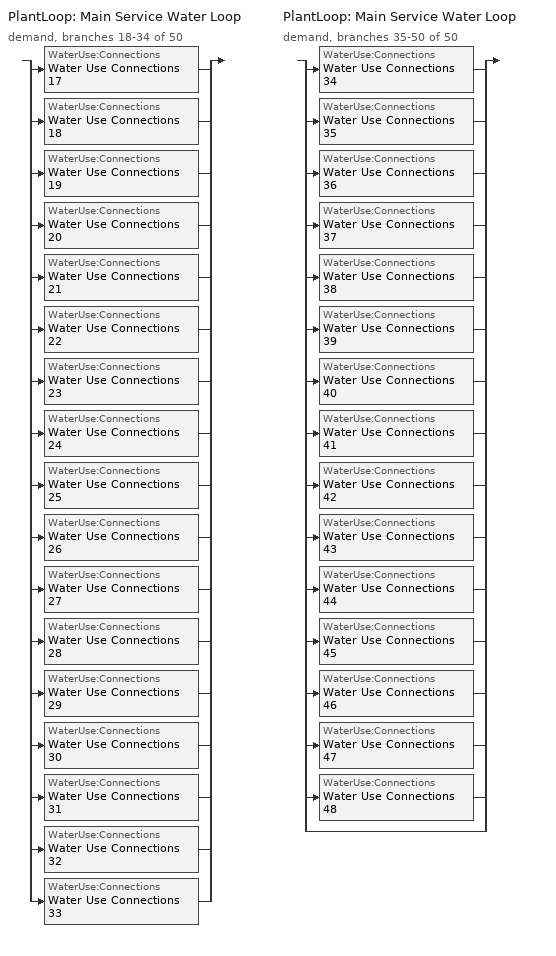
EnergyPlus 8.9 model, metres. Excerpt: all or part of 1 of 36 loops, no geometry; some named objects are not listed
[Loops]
PlantLoop 'Main Service Water Loop'
 demand, branches 18-34 of 50: split
  | WaterUse:Connections 'Water Use Connections 17'
  | WaterUse:Connections 'Water Use Connections 18'
  | WaterUse:Connections 'Water Use Connections 19'
  | WaterUse:Connections 'Water Use Connections 20'
  | WaterUse:Connections 'Water Use Connections 21'
  | WaterUse:Connections 'Water Use Connections 22'
  | WaterUse:Connections 'Water Use Connections 23'
  | WaterUse:Connections 'Water Use Connections 24'
  | WaterUse:Connections 'Water Use Connections 25'
  | WaterUse:Connections 'Water Use Connections 26'
  | WaterUse:Connections 'Water Use Connections 27'
  | WaterUse:Connections 'Water Use Connections 28'
  | WaterUse:Connections 'Water Use Connections 29'
  | WaterUse:Connections 'Water Use Connections 30'
  | WaterUse:Connections 'Water Use Connections 31'
  | WaterUse:Connections 'Water Use Connections 32'
  | WaterUse:Connections 'Water Use Connections 33'
PlantLoop 'Main Service Water Loop'
 demand, branches 35-50 of 50: split
  | WaterUse:Connections 'Water Use Connections 34'
  | WaterUse:Connections 'Water Use Connections 35'
  | WaterUse:Connections 'Water Use Connections 36'
  | WaterUse:Connections 'Water Use Connections 37'
  | WaterUse:Connections 'Water Use Connections 38'
  | WaterUse:Connections 'Water Use Connections 39'
  | WaterUse:Connections 'Water Use Connections 40'
  | WaterUse:Connections 'Water Use Connections 41'
  | WaterUse:Connections 'Water Use Connections 42'
  | WaterUse:Connections 'Water Use Connections 43'
  | WaterUse:Connections 'Water Use Connections 44'
  | WaterUse:Connections 'Water Use Connections 45'
  | WaterUse:Connections 'Water Use Connections 46'
  | WaterUse:Connections 'Water Use Connections 47'
  | WaterUse:Connections 'Water Use Connections 48'
  | bypass
[WaterUse:Connections]
Name | Water Use Equipment Name 1
Water Use Connections 17 | Guestroom209_212 Service Water Use 0.26gal/min
Water Use Connections 18 | Guestroom213 Service Water Use 0.07gal/min
Water Use Connections 19 | Guestroom214 Service Water Use 0.07gal/min
Water Use Connections 20 | Guestroom215_218 Service Water Use 0.26gal/min
Water Use Connections 21 | Guestroom219 Service Water Use 0.07gal/min
Water Use Connections 22 | Guestroom220_223 Service Water Use 0.26gal/min
Water Use Connections 23 | Guestroom224 Service Water Use 0.07gal/min
Water Use Connections 24 | Guestroom301 Service Water Use 0.07gal/min
Water Use Connections 25 | Guestroom302_305 Service Water Use 0.26gal/min
Water Use Connections 26 | Guestroom306_308 Service Water Use 0.21gal/min
Water Use Connections 27 | Guestroom309_312 Service Water Use 0.26gal/min
Water Use Connections 28 | Guestroom313 Service Water Use 0.07gal/min
Water Use Connections 29 | Guestroom314 Service Water Use 0.07gal/min
Water Use Connections 30 | Guestroom315_318 Service Water Use 0.26gal/min
Water Use Connections 31 | Guestroom319 Service Water Use 0.07gal/min
Water Use Connections 32 | Guestroom320_323 Service Water Use 0.26gal/min
Water Use Connections 33 | Guestroom324 Service Water Use 0.07gal/min
Water Use Connections 34 | Guestroom401 Service Water Use 0.07gal/min
Water Use Connections 35 | Guestroom402_405 Service Water Use 0.26gal/min
Water Use Connections 36 | Guestroom406_408 Service Water Use 0.21gal/min
Water Use Connections 37 | Guestroom409_412 Service Water Use 0.26gal/min
Water Use Connections 38 | Guestroom413 Service Water Use 0.07gal/min
Water Use Connections 39 | Guestroom414 Service Water Use 0.07gal/min
Water Use Connections 40 | Guestroom415_418 Service Water Use 0.26gal/min
Water Use Connections 41 | Guestroom419 Service Water Use 0.07gal/min
Water Use Connections 42 | Guestroom420_423 Service Water Use 0.26gal/min
Water Use Connections 43 | Guestroom424 Service Water Use 0.07gal/min
Water Use Connections 44 | Laundryroomflr1 Service Water Use 0.02gal/min
Water Use Connections 45 | Rearstorageflr1 Service Water Use 0.01gal/min
Water Use Connections 46 | Rearstorageflr2 Service Water Use 0.01gal/min
Water Use Connections 47 | Rearstorageflr3 Service Water Use 0.01gal/min
Water Use Connections 48 | Rearstorageflr4 Service Water Use 0.01gal/min
[WaterUse:Equipment] Flow Rate Fraction Schedule=NECB-F-Service Water Heating
Name | Peak Flow Rate {m3/s} | Target Temperature Schedule | Zone | Sensible Fraction Schedule | Latent Fraction Schedule
Guestroom209_212 Service Water Use 0.26gal/min | 1.66278e-05 | Schedule Ruleset 53 | Sp-GuestRoom209_212 Sys-1 Flr-2 Sch-F HPlcmt-south ZN | Schedule Ruleset 51 | Schedule Ruleset 52
Guestroom213 Service Water Use 0.07gal/min | 4.15695e-06 | Schedule Ruleset 56 | Sp-GuestRoom213 Sys-1 Flr-2 Sch-F HPlcmt-south ZN | Schedule Ruleset 54 | Schedule Ruleset 55
Guestroom214 Service Water Use 0.07gal/min | 4.15665e-06 | Schedule Ruleset 59 | Sp-GuestRoom214 Sys-1 Flr-2 Sch-F HPlcmt-north ZN | Schedule Ruleset 57 | Schedule Ruleset 58
Guestroom215_218 Service Water Use 0.26gal/min | 1.66266e-05 | Schedule Ruleset 62 | Sp-GuestRoom215_218 Sys-1 Flr-2 Sch-F HPlcmt-north ZN | Schedule Ruleset 60 | Schedule Ruleset 61
Guestroom219 Service Water Use 0.07gal/min | 4.15665e-06 | Schedule Ruleset 65 | Sp-GuestRoom219 Sys-1 Flr-2 Sch-F HPlcmt-north ZN | Schedule Ruleset 63 | Schedule Ruleset 64
Guestroom220_223 Service Water Use 0.26gal/min | 1.66266e-05 | Schedule Ruleset 68 | Sp-GuestRoom220_223 Sys-1 Flr-2 Sch-F HPlcmt-north ZN | Schedule Ruleset 66 | Schedule Ruleset 67
Guestroom224 Service Water Use 0.07gal/min | 4.15665e-06 | Schedule Ruleset 71 | Sp-GuestRoom224 Sys-1 Flr-2 Sch-F HPlcmt-north ZN | Schedule Ruleset 69 | Schedule Ruleset 70
Guestroom301 Service Water Use 0.07gal/min | 4.15695e-06 | Schedule Ruleset 74 | Sp-GuestRoom301 Sys-1 Flr-3 Sch-F HPlcmt-west ZN | Schedule Ruleset 72 | Schedule Ruleset 73
Guestroom302_305 Service Water Use 0.26gal/min | 1.66278e-05 | Schedule Ruleset 77 | Sp-GuestRoom302_305 Sys-1 Flr-3 Sch-F HPlcmt-south ZN | Schedule Ruleset 75 | Schedule Ruleset 76
Guestroom306_308 Service Water Use 0.21gal/min | 1.34301e-05 | Schedule Ruleset 80 | Sp-GuestRoom306_308 Sys-1 Flr-3 Sch-F HPlcmt-south ZN | Schedule Ruleset 78 | Schedule Ruleset 79
Guestroom309_312 Service Water Use 0.26gal/min | 1.66278e-05 | Schedule Ruleset 83 | Sp-GuestRoom309_312 Sys-1 Flr-3 Sch-F HPlcmt-south ZN | Schedule Ruleset 81 | Schedule Ruleset 82
Guestroom313 Service Water Use 0.07gal/min | 4.15695e-06 | Schedule Ruleset 86 | Sp-GuestRoom313 Sys-1 Flr-3 Sch-F HPlcmt-south ZN | Schedule Ruleset 84 | Schedule Ruleset 85
Guestroom314 Service Water Use 0.07gal/min | 4.15665e-06 | Schedule Ruleset 89 | Sp-GuestRoom314 Sys-1 Flr-3 Sch-F HPlcmt-north ZN | Schedule Ruleset 87 | Schedule Ruleset 88
Guestroom315_318 Service Water Use 0.26gal/min | 1.66266e-05 | Schedule Ruleset 92 | Sp-GuestRoom315_318 Sys-1 Flr-3 Sch-F HPlcmt-north ZN | Schedule Ruleset 90 | Schedule Ruleset 91
Guestroom319 Service Water Use 0.07gal/min | 4.15665e-06 | Schedule Ruleset 95 | Sp-GuestRoom319 Sys-1 Flr-3 Sch-F HPlcmt-north ZN | Schedule Ruleset 93 | Schedule Ruleset 94
Guestroom320_323 Service Water Use 0.26gal/min | 1.66266e-05 | Schedule Ruleset 98 | Sp-GuestRoom320_323 Sys-1 Flr-3 Sch-F HPlcmt-north ZN | Schedule Ruleset 96 | Schedule Ruleset 97
Guestroom324 Service Water Use 0.07gal/min | 4.15665e-06 | Schedule Ruleset 101 | Sp-GuestRoom324 Sys-1 Flr-3 Sch-F HPlcmt-north ZN | Schedule Ruleset 99 | Schedule Ruleset 100
Guestroom401 Service Water Use 0.07gal/min | 4.15695e-06 | Schedule Ruleset 104 | Sp-GuestRoom401 Sys-1 Flr-4 Sch-F HPlcmt-west ZN | Schedule Ruleset 102 | Schedule Ruleset 103
Guestroom402_405 Service Water Use 0.26gal/min | 1.66278e-05 | Schedule Ruleset 107 | Sp-GuestRoom402_405 Sys-1 Flr-4 Sch-F HPlcmt-south ZN | Schedule Ruleset 105 | Schedule Ruleset 106
Guestroom406_408 Service Water Use 0.21gal/min | 1.34301e-05 | Schedule Ruleset 110 | Sp-GuestRoom406_408 Sys-1 Flr-4 Sch-F HPlcmt-south ZN | Schedule Ruleset 108 | Schedule Ruleset 109
Guestroom409_412 Service Water Use 0.26gal/min | 1.66278e-05 | Schedule Ruleset 113 | Sp-GuestRoom409_412 Sys-1 Flr-4 Sch-F HPlcmt-south ZN | Schedule Ruleset 111 | Schedule Ruleset 112
Guestroom413 Service Water Use 0.07gal/min | 4.15695e-06 | Schedule Ruleset 116 | Sp-GuestRoom413 Sys-1 Flr-4 Sch-F HPlcmt-south ZN | Schedule Ruleset 114 | Schedule Ruleset 115
Guestroom414 Service Water Use 0.07gal/min | 4.15665e-06 | Schedule Ruleset 119 | Sp-GuestRoom414 Sys-1 Flr-4 Sch-F HPlcmt-north ZN | Schedule Ruleset 117 | Schedule Ruleset 118
Guestroom415_418 Service Water Use 0.26gal/min | 1.66266e-05 | Schedule Ruleset 122 | Sp-GuestRoom415_418 Sys-1 Flr-4 Sch-F HPlcmt-north ZN | Schedule Ruleset 120 | Schedule Ruleset 121
Guestroom419 Service Water Use 0.07gal/min | 4.15665e-06 | Schedule Ruleset 125 | Sp-GuestRoom419 Sys-1 Flr-4 Sch-F HPlcmt-north ZN | Schedule Ruleset 123 | Schedule Ruleset 124
Guestroom420_423 Service Water Use 0.26gal/min | 1.66266e-05 | Schedule Ruleset 128 | Sp-GuestRoom420_423 Sys-1 Flr-4 Sch-F HPlcmt-north ZN | Schedule Ruleset 126 | Schedule Ruleset 127
Guestroom424 Service Water Use 0.07gal/min | 4.15665e-06 | Schedule Ruleset 131 | Sp-GuestRoom424 Sys-1 Flr-4 Sch-F HPlcmt-north ZN | Schedule Ruleset 129 | Schedule Ruleset 130
Laundryroomflr1 Service Water Use 0.02gal/min | 1.55874e-06 | Schedule Ruleset 134 | Sp-LaundryRoomFlr1 Sys-4 Flr-1 Sch-F HPlcmt-north ZN | Schedule Ruleset 132 | Schedule Ruleset 133
Rearstorageflr1 Service Water Use 0.01gal/min | 3.19842e-07 | Schedule Ruleset 137 | Sp-RearStorageFlr1 Sys-4 Flr-1 Sch-F HPlcmt-east ZN | Schedule Ruleset 135 | Schedule Ruleset 136
Rearstorageflr2 Service Water Use 0.01gal/min | 3.19842e-07 | Schedule Ruleset 140 | Sp-RearStorageFlr2 Sys-4 Flr-2 Sch-F HPlcmt-east ZN | Schedule Ruleset 138 | Schedule Ruleset 139
Rearstorageflr3 Service Water Use 0.01gal/min | 3.19842e-07 | Schedule Ruleset 143 | Sp-RearStorageFlr3 Sys-4 Flr-3 Sch-F HPlcmt-east ZN | Schedule Ruleset 141 | Schedule Ruleset 142
Rearstorageflr4 Service Water Use 0.01gal/min | 3.19842e-07 | Schedule Ruleset 146 | Sp-RearStorageFlr4 Sys-4 Flr-4 Sch-F HPlcmt-east ZN | Schedule Ruleset 144 | Schedule Ruleset 145
[Schedule:Day:Interval]
NECB-F-Service Water Heating Default; NECB-F-Service Water Heating Default|Wkdy Day; NECB-F-Service Water Heating Sat Day; NECB-F-Service Water Heating Sun|Hol Day: No, 01:00, 0.35, 02:00, 0.21, 03:00, 0.14, 05:00, 0.07, 06:00, 0.14, 07:00, 0.28, 08:00, 0.42, 09:00, 0.63, 10:00, 0.49, 12:00, 0.35, 13:00, 0.28, 14:00, 0.35, 15:00, 0.28, 19:00, 0.21, 20:00, 0.35, 24:00, 0.49
Schedule Day 100; Schedule Day 103; Schedule Day 106; Schedule Day 109; Schedule Day 112; Schedule Day 115; Schedule Day 118; Schedule Day 121; Schedule Day 124; Schedule Day 127; Schedule Day 130; Schedule Day 133; Schedule Day 136; Schedule Day 139; Schedule Day 142; Schedule Day 145; Schedule Day 148; Schedule Day 151; Schedule Day 58; Schedule Day 61; Schedule Day 64; Schedule Day 67; Schedule Day 70; Schedule Day 73; Schedule Day 76; Schedule Day 79; Schedule Day 82; Schedule Day 85; Schedule Day 88; Schedule Day 91; Schedule Day 94; Schedule Day 97: No, 24:00, 60
Schedule Day 101; Schedule Day 104; Schedule Day 107; Schedule Day 110; Schedule Day 113; Schedule Day 116; Schedule Day 119; Schedule Day 122; Schedule Day 125; Schedule Day 128; Schedule Day 131; Schedule Day 134; Schedule Day 137; Schedule Day 140; Schedule Day 143; Schedule Day 146; Schedule Day 149; Schedule Day 56; Schedule Day 59; Schedule Day 62; Schedule Day 65; Schedule Day 68; Schedule Day 71; Schedule Day 74; Schedule Day 77; Schedule Day 80; Schedule Day 83; Schedule Day 86; Schedule Day 89; Schedule Day 92; Schedule Day 95; Schedule Day 98: No, 24:00, 0.2
Schedule Day 102; Schedule Day 105; Schedule Day 108; Schedule Day 111; Schedule Day 114; Schedule Day 117; Schedule Day 120; Schedule Day 123; Schedule Day 126; Schedule Day 129; Schedule Day 132; Schedule Day 135; Schedule Day 138; Schedule Day 141; Schedule Day 144; Schedule Day 147; Schedule Day 150; Schedule Day 57; Schedule Day 60; Schedule Day 63; Schedule Day 66; Schedule Day 69; Schedule Day 72; Schedule Day 75; Schedule Day 78; Schedule Day 81; Schedule Day 84; Schedule Day 87; Schedule Day 90; Schedule Day 93; Schedule Day 96; Schedule Day 99: No, 24:00, 0.05
[Schedule:Week:Daily]
NECB-F-Service Water Heating Week Rule - Jan1-Dec31: NECB-F-Service Water Heating Sun|Hol Day, NECB-F-Service Water Heating Default|Wkdy Day, NECB-F-Service Water Heating Default|Wkdy Day, NECB-F-Service Water Heating Default|Wkdy Day, NECB-F-Service Water Heating Default|Wkdy Day, NECB-F-Service Water Heating Default|Wkdy Day, NECB-F-Service Water Heating Sat Day, NECB-F-Service Water Heating Default, NECB-F-Service Water Heating Default, NECB-F-Service Water Heating Default, NECB-F-Service Water Heating Default, NECB-F-Service Water Heating Default
Schedule Ruleset 100 Week Rule - Jan1-Dec31: Schedule Day 105, Schedule Day 105, Schedule Day 105, Schedule Day 105, Schedule Day 105, Schedule Day 105, Schedule Day 105, Schedule Day 105, Schedule Day 105, Schedule Day 105, Schedule Day 105, Schedule Day 105
Schedule Ruleset 101 Week Rule - Jan1-Dec31: Schedule Day 106, Schedule Day 106, Schedule Day 106, Schedule Day 106, Schedule Day 106, Schedule Day 106, Schedule Day 106, Schedule Day 106, Schedule Day 106, Schedule Day 106, Schedule Day 106, Schedule Day 106
Schedule Ruleset 102 Week Rule - Jan1-Dec31: Schedule Day 107, Schedule Day 107, Schedule Day 107, Schedule Day 107, Schedule Day 107, Schedule Day 107, Schedule Day 107, Schedule Day 107, Schedule Day 107, Schedule Day 107, Schedule Day 107, Schedule Day 107
Schedule Ruleset 103 Week Rule - Jan1-Dec31: Schedule Day 108, Schedule Day 108, Schedule Day 108, Schedule Day 108, Schedule Day 108, Schedule Day 108, Schedule Day 108, Schedule Day 108, Schedule Day 108, Schedule Day 108, Schedule Day 108, Schedule Day 108
Schedule Ruleset 104 Week Rule - Jan1-Dec31: Schedule Day 109, Schedule Day 109, Schedule Day 109, Schedule Day 109, Schedule Day 109, Schedule Day 109, Schedule Day 109, Schedule Day 109, Schedule Day 109, Schedule Day 109, Schedule Day 109, Schedule Day 109
Schedule Ruleset 105 Week Rule - Jan1-Dec31: Schedule Day 110, Schedule Day 110, Schedule Day 110, Schedule Day 110, Schedule Day 110, Schedule Day 110, Schedule Day 110, Schedule Day 110, Schedule Day 110, Schedule Day 110, Schedule Day 110, Schedule Day 110
Schedule Ruleset 106 Week Rule - Jan1-Dec31: Schedule Day 111, Schedule Day 111, Schedule Day 111, Schedule Day 111, Schedule Day 111, Schedule Day 111, Schedule Day 111, Schedule Day 111, Schedule Day 111, Schedule Day 111, Schedule Day 111, Schedule Day 111
Schedule Ruleset 107 Week Rule - Jan1-Dec31: Schedule Day 112, Schedule Day 112, Schedule Day 112, Schedule Day 112, Schedule Day 112, Schedule Day 112, Schedule Day 112, Schedule Day 112, Schedule Day 112, Schedule Day 112, Schedule Day 112, Schedule Day 112
Schedule Ruleset 108 Week Rule - Jan1-Dec31: Schedule Day 113, Schedule Day 113, Schedule Day 113, Schedule Day 113, Schedule Day 113, Schedule Day 113, Schedule Day 113, Schedule Day 113, Schedule Day 113, Schedule Day 113, Schedule Day 113, Schedule Day 113
Schedule Ruleset 109 Week Rule - Jan1-Dec31: Schedule Day 114, Schedule Day 114, Schedule Day 114, Schedule Day 114, Schedule Day 114, Schedule Day 114, Schedule Day 114, Schedule Day 114, Schedule Day 114, Schedule Day 114, Schedule Day 114, Schedule Day 114
Schedule Ruleset 110 Week Rule - Jan1-Dec31: Schedule Day 115, Schedule Day 115, Schedule Day 115, Schedule Day 115, Schedule Day 115, Schedule Day 115, Schedule Day 115, Schedule Day 115, Schedule Day 115, Schedule Day 115, Schedule Day 115, Schedule Day 115
Schedule Ruleset 111 Week Rule - Jan1-Dec31: Schedule Day 116, Schedule Day 116, Schedule Day 116, Schedule Day 116, Schedule Day 116, Schedule Day 116, Schedule Day 116, Schedule Day 116, Schedule Day 116, Schedule Day 116, Schedule Day 116, Schedule Day 116
Schedule Ruleset 112 Week Rule - Jan1-Dec31: Schedule Day 117, Schedule Day 117, Schedule Day 117, Schedule Day 117, Schedule Day 117, Schedule Day 117, Schedule Day 117, Schedule Day 117, Schedule Day 117, Schedule Day 117, Schedule Day 117, Schedule Day 117
Schedule Ruleset 113 Week Rule - Jan1-Dec31: Schedule Day 118, Schedule Day 118, Schedule Day 118, Schedule Day 118, Schedule Day 118, Schedule Day 118, Schedule Day 118, Schedule Day 118, Schedule Day 118, Schedule Day 118, Schedule Day 118, Schedule Day 118
Schedule Ruleset 114 Week Rule - Jan1-Dec31: Schedule Day 119, Schedule Day 119, Schedule Day 119, Schedule Day 119, Schedule Day 119, Schedule Day 119, Schedule Day 119, Schedule Day 119, Schedule Day 119, Schedule Day 119, Schedule Day 119, Schedule Day 119
Schedule Ruleset 115 Week Rule - Jan1-Dec31: Schedule Day 120, Schedule Day 120, Schedule Day 120, Schedule Day 120, Schedule Day 120, Schedule Day 120, Schedule Day 120, Schedule Day 120, Schedule Day 120, Schedule Day 120, Schedule Day 120, Schedule Day 120
Schedule Ruleset 116 Week Rule - Jan1-Dec31: Schedule Day 121, Schedule Day 121, Schedule Day 121, Schedule Day 121, Schedule Day 121, Schedule Day 121, Schedule Day 121, Schedule Day 121, Schedule Day 121, Schedule Day 121, Schedule Day 121, Schedule Day 121
Schedule Ruleset 117 Week Rule - Jan1-Dec31: Schedule Day 122, Schedule Day 122, Schedule Day 122, Schedule Day 122, Schedule Day 122, Schedule Day 122, Schedule Day 122, Schedule Day 122, Schedule Day 122, Schedule Day 122, Schedule Day 122, Schedule Day 122
Schedule Ruleset 118 Week Rule - Jan1-Dec31: Schedule Day 123, Schedule Day 123, Schedule Day 123, Schedule Day 123, Schedule Day 123, Schedule Day 123, Schedule Day 123, Schedule Day 123, Schedule Day 123, Schedule Day 123, Schedule Day 123, Schedule Day 123
Schedule Ruleset 119 Week Rule - Jan1-Dec31: Schedule Day 124, Schedule Day 124, Schedule Day 124, Schedule Day 124, Schedule Day 124, Schedule Day 124, Schedule Day 124, Schedule Day 124, Schedule Day 124, Schedule Day 124, Schedule Day 124, Schedule Day 124
Schedule Ruleset 120 Week Rule - Jan1-Dec31: Schedule Day 125, Schedule Day 125, Schedule Day 125, Schedule Day 125, Schedule Day 125, Schedule Day 125, Schedule Day 125, Schedule Day 125, Schedule Day 125, Schedule Day 125, Schedule Day 125, Schedule Day 125
Schedule Ruleset 121 Week Rule - Jan1-Dec31: Schedule Day 126, Schedule Day 126, Schedule Day 126, Schedule Day 126, Schedule Day 126, Schedule Day 126, Schedule Day 126, Schedule Day 126, Schedule Day 126, Schedule Day 126, Schedule Day 126, Schedule Day 126
Schedule Ruleset 122 Week Rule - Jan1-Dec31: Schedule Day 127, Schedule Day 127, Schedule Day 127, Schedule Day 127, Schedule Day 127, Schedule Day 127, Schedule Day 127, Schedule Day 127, Schedule Day 127, Schedule Day 127, Schedule Day 127, Schedule Day 127
Schedule Ruleset 123 Week Rule - Jan1-Dec31: Schedule Day 128, Schedule Day 128, Schedule Day 128, Schedule Day 128, Schedule Day 128, Schedule Day 128, Schedule Day 128, Schedule Day 128, Schedule Day 128, Schedule Day 128, Schedule Day 128, Schedule Day 128
Schedule Ruleset 124 Week Rule - Jan1-Dec31: Schedule Day 129, Schedule Day 129, Schedule Day 129, Schedule Day 129, Schedule Day 129, Schedule Day 129, Schedule Day 129, Schedule Day 129, Schedule Day 129, Schedule Day 129, Schedule Day 129, Schedule Day 129
Schedule Ruleset 125 Week Rule - Jan1-Dec31: Schedule Day 130, Schedule Day 130, Schedule Day 130, Schedule Day 130, Schedule Day 130, Schedule Day 130, Schedule Day 130, Schedule Day 130, Schedule Day 130, Schedule Day 130, Schedule Day 130, Schedule Day 130
Schedule Ruleset 126 Week Rule - Jan1-Dec31: Schedule Day 131, Schedule Day 131, Schedule Day 131, Schedule Day 131, Schedule Day 131, Schedule Day 131, Schedule Day 131, Schedule Day 131, Schedule Day 131, Schedule Day 131, Schedule Day 131, Schedule Day 131
Schedule Ruleset 127 Week Rule - Jan1-Dec31: Schedule Day 132, Schedule Day 132, Schedule Day 132, Schedule Day 132, Schedule Day 132, Schedule Day 132, Schedule Day 132, Schedule Day 132, Schedule Day 132, Schedule Day 132, Schedule Day 132, Schedule Day 132
Schedule Ruleset 128 Week Rule - Jan1-Dec31: Schedule Day 133, Schedule Day 133, Schedule Day 133, Schedule Day 133, Schedule Day 133, Schedule Day 133, Schedule Day 133, Schedule Day 133, Schedule Day 133, Schedule Day 133, Schedule Day 133, Schedule Day 133
Schedule Ruleset 129 Week Rule - Jan1-Dec31: Schedule Day 134, Schedule Day 134, Schedule Day 134, Schedule Day 134, Schedule Day 134, Schedule Day 134, Schedule Day 134, Schedule Day 134, Schedule Day 134, Schedule Day 134, Schedule Day 134, Schedule Day 134
Schedule Ruleset 130 Week Rule - Jan1-Dec31: Schedule Day 135, Schedule Day 135, Schedule Day 135, Schedule Day 135, Schedule Day 135, Schedule Day 135, Schedule Day 135, Schedule Day 135, Schedule Day 135, Schedule Day 135, Schedule Day 135, Schedule Day 135
Schedule Ruleset 131 Week Rule - Jan1-Dec31: Schedule Day 136, Schedule Day 136, Schedule Day 136, Schedule Day 136, Schedule Day 136, Schedule Day 136, Schedule Day 136, Schedule Day 136, Schedule Day 136, Schedule Day 136, Schedule Day 136, Schedule Day 136
Schedule Ruleset 132 Week Rule - Jan1-Dec31: Schedule Day 137, Schedule Day 137, Schedule Day 137, Schedule Day 137, Schedule Day 137, Schedule Day 137, Schedule Day 137, Schedule Day 137, Schedule Day 137, Schedule Day 137, Schedule Day 137, Schedule Day 137
Schedule Ruleset 133 Week Rule - Jan1-Dec31: Schedule Day 138, Schedule Day 138, Schedule Day 138, Schedule Day 138, Schedule Day 138, Schedule Day 138, Schedule Day 138, Schedule Day 138, Schedule Day 138, Schedule Day 138, Schedule Day 138, Schedule Day 138
Schedule Ruleset 134 Week Rule - Jan1-Dec31: Schedule Day 139, Schedule Day 139, Schedule Day 139, Schedule Day 139, Schedule Day 139, Schedule Day 139, Schedule Day 139, Schedule Day 139, Schedule Day 139, Schedule Day 139, Schedule Day 139, Schedule Day 139
Schedule Ruleset 135 Week Rule - Jan1-Dec31: Schedule Day 140, Schedule Day 140, Schedule Day 140, Schedule Day 140, Schedule Day 140, Schedule Day 140, Schedule Day 140, Schedule Day 140, Schedule Day 140, Schedule Day 140, Schedule Day 140, Schedule Day 140
Schedule Ruleset 136 Week Rule - Jan1-Dec31: Schedule Day 141, Schedule Day 141, Schedule Day 141, Schedule Day 141, Schedule Day 141, Schedule Day 141, Schedule Day 141, Schedule Day 141, Schedule Day 141, Schedule Day 141, Schedule Day 141, Schedule Day 141
Schedule Ruleset 137 Week Rule - Jan1-Dec31: Schedule Day 142, Schedule Day 142, Schedule Day 142, Schedule Day 142, Schedule Day 142, Schedule Day 142, Schedule Day 142, Schedule Day 142, Schedule Day 142, Schedule Day 142, Schedule Day 142, Schedule Day 142
Schedule Ruleset 138 Week Rule - Jan1-Dec31: Schedule Day 143, Schedule Day 143, Schedule Day 143, Schedule Day 143, Schedule Day 143, Schedule Day 143, Schedule Day 143, Schedule Day 143, Schedule Day 143, Schedule Day 143, Schedule Day 143, Schedule Day 143
Schedule Ruleset 139 Week Rule - Jan1-Dec31: Schedule Day 144, Schedule Day 144, Schedule Day 144, Schedule Day 144, Schedule Day 144, Schedule Day 144, Schedule Day 144, Schedule Day 144, Schedule Day 144, Schedule Day 144, Schedule Day 144, Schedule Day 144
Schedule Ruleset 140 Week Rule - Jan1-Dec31: Schedule Day 145, Schedule Day 145, Schedule Day 145, Schedule Day 145, Schedule Day 145, Schedule Day 145, Schedule Day 145, Schedule Day 145, Schedule Day 145, Schedule Day 145, Schedule Day 145, Schedule Day 145
Schedule Ruleset 141 Week Rule - Jan1-Dec31: Schedule Day 146, Schedule Day 146, Schedule Day 146, Schedule Day 146, Schedule Day 146, Schedule Day 146, Schedule Day 146, Schedule Day 146, Schedule Day 146, Schedule Day 146, Schedule Day 146, Schedule Day 146
Schedule Ruleset 142 Week Rule - Jan1-Dec31: Schedule Day 147, Schedule Day 147, Schedule Day 147, Schedule Day 147, Schedule Day 147, Schedule Day 147, Schedule Day 147, Schedule Day 147, Schedule Day 147, Schedule Day 147, Schedule Day 147, Schedule Day 147
Schedule Ruleset 143 Week Rule - Jan1-Dec31: Schedule Day 148, Schedule Day 148, Schedule Day 148, Schedule Day 148, Schedule Day 148, Schedule Day 148, Schedule Day 148, Schedule Day 148, Schedule Day 148, Schedule Day 148, Schedule Day 148, Schedule Day 148
Schedule Ruleset 144 Week Rule - Jan1-Dec31: Schedule Day 149, Schedule Day 149, Schedule Day 149, Schedule Day 149, Schedule Day 149, Schedule Day 149, Schedule Day 149, Schedule Day 149, Schedule Day 149, Schedule Day 149, Schedule Day 149, Schedule Day 149
Schedule Ruleset 145 Week Rule - Jan1-Dec31: Schedule Day 150, Schedule Day 150, Schedule Day 150, Schedule Day 150, Schedule Day 150, Schedule Day 150, Schedule Day 150, Schedule Day 150, Schedule Day 150, Schedule Day 150, Schedule Day 150, Schedule Day 150
Schedule Ruleset 146 Week Rule - Jan1-Dec31: Schedule Day 151, Schedule Day 151, Schedule Day 151, Schedule Day 151, Schedule Day 151, Schedule Day 151, Schedule Day 151, Schedule Day 151, Schedule Day 151, Schedule Day 151, Schedule Day 151, Schedule Day 151
Schedule Ruleset 51 Week Rule - Jan1-Dec31: Schedule Day 56, Schedule Day 56, Schedule Day 56, Schedule Day 56, Schedule Day 56, Schedule Day 56, Schedule Day 56, Schedule Day 56, Schedule Day 56, Schedule Day 56, Schedule Day 56, Schedule Day 56
Schedule Ruleset 52 Week Rule - Jan1-Dec31: Schedule Day 57, Schedule Day 57, Schedule Day 57, Schedule Day 57, Schedule Day 57, Schedule Day 57, Schedule Day 57, Schedule Day 57, Schedule Day 57, Schedule Day 57, Schedule Day 57, Schedule Day 57
Schedule Ruleset 53 Week Rule - Jan1-Dec31: Schedule Day 58, Schedule Day 58, Schedule Day 58, Schedule Day 58, Schedule Day 58, Schedule Day 58, Schedule Day 58, Schedule Day 58, Schedule Day 58, Schedule Day 58, Schedule Day 58, Schedule Day 58
Schedule Ruleset 54 Week Rule - Jan1-Dec31: Schedule Day 59, Schedule Day 59, Schedule Day 59, Schedule Day 59, Schedule Day 59, Schedule Day 59, Schedule Day 59, Schedule Day 59, Schedule Day 59, Schedule Day 59, Schedule Day 59, Schedule Day 59
Schedule Ruleset 55 Week Rule - Jan1-Dec31: Schedule Day 60, Schedule Day 60, Schedule Day 60, Schedule Day 60, Schedule Day 60, Schedule Day 60, Schedule Day 60, Schedule Day 60, Schedule Day 60, Schedule Day 60, Schedule Day 60, Schedule Day 60
Schedule Ruleset 56 Week Rule - Jan1-Dec31: Schedule Day 61, Schedule Day 61, Schedule Day 61, Schedule Day 61, Schedule Day 61, Schedule Day 61, Schedule Day 61, Schedule Day 61, Schedule Day 61, Schedule Day 61, Schedule Day 61, Schedule Day 61
Schedule Ruleset 57 Week Rule - Jan1-Dec31: Schedule Day 62, Schedule Day 62, Schedule Day 62, Schedule Day 62, Schedule Day 62, Schedule Day 62, Schedule Day 62, Schedule Day 62, Schedule Day 62, Schedule Day 62, Schedule Day 62, Schedule Day 62
Schedule Ruleset 58 Week Rule - Jan1-Dec31: Schedule Day 63, Schedule Day 63, Schedule Day 63, Schedule Day 63, Schedule Day 63, Schedule Day 63, Schedule Day 63, Schedule Day 63, Schedule Day 63, Schedule Day 63, Schedule Day 63, Schedule Day 63
Schedule Ruleset 59 Week Rule - Jan1-Dec31: Schedule Day 64, Schedule Day 64, Schedule Day 64, Schedule Day 64, Schedule Day 64, Schedule Day 64, Schedule Day 64, Schedule Day 64, Schedule Day 64, Schedule Day 64, Schedule Day 64, Schedule Day 64
Schedule Ruleset 60 Week Rule - Jan1-Dec31: Schedule Day 65, Schedule Day 65, Schedule Day 65, Schedule Day 65, Schedule Day 65, Schedule Day 65, Schedule Day 65, Schedule Day 65, Schedule Day 65, Schedule Day 65, Schedule Day 65, Schedule Day 65
Schedule Ruleset 61 Week Rule - Jan1-Dec31: Schedule Day 66, Schedule Day 66, Schedule Day 66, Schedule Day 66, Schedule Day 66, Schedule Day 66, Schedule Day 66, Schedule Day 66, Schedule Day 66, Schedule Day 66, Schedule Day 66, Schedule Day 66
Schedule Ruleset 62 Week Rule - Jan1-Dec31: Schedule Day 67, Schedule Day 67, Schedule Day 67, Schedule Day 67, Schedule Day 67, Schedule Day 67, Schedule Day 67, Schedule Day 67, Schedule Day 67, Schedule Day 67, Schedule Day 67, Schedule Day 67
Schedule Ruleset 63 Week Rule - Jan1-Dec31: Schedule Day 68, Schedule Day 68, Schedule Day 68, Schedule Day 68, Schedule Day 68, Schedule Day 68, Schedule Day 68, Schedule Day 68, Schedule Day 68, Schedule Day 68, Schedule Day 68, Schedule Day 68
Schedule Ruleset 64 Week Rule - Jan1-Dec31: Schedule Day 69, Schedule Day 69, Schedule Day 69, Schedule Day 69, Schedule Day 69, Schedule Day 69, Schedule Day 69, Schedule Day 69, Schedule Day 69, Schedule Day 69, Schedule Day 69, Schedule Day 69
Schedule Ruleset 65 Week Rule - Jan1-Dec31: Schedule Day 70, Schedule Day 70, Schedule Day 70, Schedule Day 70, Schedule Day 70, Schedule Day 70, Schedule Day 70, Schedule Day 70, Schedule Day 70, Schedule Day 70, Schedule Day 70, Schedule Day 70
Schedule Ruleset 66 Week Rule - Jan1-Dec31: Schedule Day 71, Schedule Day 71, Schedule Day 71, Schedule Day 71, Schedule Day 71, Schedule Day 71, Schedule Day 71, Schedule Day 71, Schedule Day 71, Schedule Day 71, Schedule Day 71, Schedule Day 71
Schedule Ruleset 67 Week Rule - Jan1-Dec31: Schedule Day 72, Schedule Day 72, Schedule Day 72, Schedule Day 72, Schedule Day 72, Schedule Day 72, Schedule Day 72, Schedule Day 72, Schedule Day 72, Schedule Day 72, Schedule Day 72, Schedule Day 72
Schedule Ruleset 68 Week Rule - Jan1-Dec31: Schedule Day 73, Schedule Day 73, Schedule Day 73, Schedule Day 73, Schedule Day 73, Schedule Day 73, Schedule Day 73, Schedule Day 73, Schedule Day 73, Schedule Day 73, Schedule Day 73, Schedule Day 73
Schedule Ruleset 69 Week Rule - Jan1-Dec31: Schedule Day 74, Schedule Day 74, Schedule Day 74, Schedule Day 74, Schedule Day 74, Schedule Day 74, Schedule Day 74, Schedule Day 74, Schedule Day 74, Schedule Day 74, Schedule Day 74, Schedule Day 74
Schedule Ruleset 70 Week Rule - Jan1-Dec31: Schedule Day 75, Schedule Day 75, Schedule Day 75, Schedule Day 75, Schedule Day 75, Schedule Day 75, Schedule Day 75, Schedule Day 75, Schedule Day 75, Schedule Day 75, Schedule Day 75, Schedule Day 75
Schedule Ruleset 71 Week Rule - Jan1-Dec31: Schedule Day 76, Schedule Day 76, Schedule Day 76, Schedule Day 76, Schedule Day 76, Schedule Day 76, Schedule Day 76, Schedule Day 76, Schedule Day 76, Schedule Day 76, Schedule Day 76, Schedule Day 76
Schedule Ruleset 72 Week Rule - Jan1-Dec31: Schedule Day 77, Schedule Day 77, Schedule Day 77, Schedule Day 77, Schedule Day 77, Schedule Day 77, Schedule Day 77, Schedule Day 77, Schedule Day 77, Schedule Day 77, Schedule Day 77, Schedule Day 77
Schedule Ruleset 73 Week Rule - Jan1-Dec31: Schedule Day 78, Schedule Day 78, Schedule Day 78, Schedule Day 78, Schedule Day 78, Schedule Day 78, Schedule Day 78, Schedule Day 78, Schedule Day 78, Schedule Day 78, Schedule Day 78, Schedule Day 78
Schedule Ruleset 74 Week Rule - Jan1-Dec31: Schedule Day 79, Schedule Day 79, Schedule Day 79, Schedule Day 79, Schedule Day 79, Schedule Day 79, Schedule Day 79, Schedule Day 79, Schedule Day 79, Schedule Day 79, Schedule Day 79, Schedule Day 79
Schedule Ruleset 75 Week Rule - Jan1-Dec31: Schedule Day 80, Schedule Day 80, Schedule Day 80, Schedule Day 80, Schedule Day 80, Schedule Day 80, Schedule Day 80, Schedule Day 80, Schedule Day 80, Schedule Day 80, Schedule Day 80, Schedule Day 80
Schedule Ruleset 76 Week Rule - Jan1-Dec31: Schedule Day 81, Schedule Day 81, Schedule Day 81, Schedule Day 81, Schedule Day 81, Schedule Day 81, Schedule Day 81, Schedule Day 81, Schedule Day 81, Schedule Day 81, Schedule Day 81, Schedule Day 81
Schedule Ruleset 77 Week Rule - Jan1-Dec31: Schedule Day 82, Schedule Day 82, Schedule Day 82, Schedule Day 82, Schedule Day 82, Schedule Day 82, Schedule Day 82, Schedule Day 82, Schedule Day 82, Schedule Day 82, Schedule Day 82, Schedule Day 82
Schedule Ruleset 78 Week Rule - Jan1-Dec31: Schedule Day 83, Schedule Day 83, Schedule Day 83, Schedule Day 83, Schedule Day 83, Schedule Day 83, Schedule Day 83, Schedule Day 83, Schedule Day 83, Schedule Day 83, Schedule Day 83, Schedule Day 83
Schedule Ruleset 79 Week Rule - Jan1-Dec31: Schedule Day 84, Schedule Day 84, Schedule Day 84, Schedule Day 84, Schedule Day 84, Schedule Day 84, Schedule Day 84, Schedule Day 84, Schedule Day 84, Schedule Day 84, Schedule Day 84, Schedule Day 84
Schedule Ruleset 80 Week Rule - Jan1-Dec31: Schedule Day 85, Schedule Day 85, Schedule Day 85, Schedule Day 85, Schedule Day 85, Schedule Day 85, Schedule Day 85, Schedule Day 85, Schedule Day 85, Schedule Day 85, Schedule Day 85, Schedule Day 85
Schedule Ruleset 81 Week Rule - Jan1-Dec31: Schedule Day 86, Schedule Day 86, Schedule Day 86, Schedule Day 86, Schedule Day 86, Schedule Day 86, Schedule Day 86, Schedule Day 86, Schedule Day 86, Schedule Day 86, Schedule Day 86, Schedule Day 86
Schedule Ruleset 82 Week Rule - Jan1-Dec31: Schedule Day 87, Schedule Day 87, Schedule Day 87, Schedule Day 87, Schedule Day 87, Schedule Day 87, Schedule Day 87, Schedule Day 87, Schedule Day 87, Schedule Day 87, Schedule Day 87, Schedule Day 87
Schedule Ruleset 83 Week Rule - Jan1-Dec31: Schedule Day 88, Schedule Day 88, Schedule Day 88, Schedule Day 88, Schedule Day 88, Schedule Day 88, Schedule Day 88, Schedule Day 88, Schedule Day 88, Schedule Day 88, Schedule Day 88, Schedule Day 88
Schedule Ruleset 84 Week Rule - Jan1-Dec31: Schedule Day 89, Schedule Day 89, Schedule Day 89, Schedule Day 89, Schedule Day 89, Schedule Day 89, Schedule Day 89, Schedule Day 89, Schedule Day 89, Schedule Day 89, Schedule Day 89, Schedule Day 89
Schedule Ruleset 85 Week Rule - Jan1-Dec31: Schedule Day 90, Schedule Day 90, Schedule Day 90, Schedule Day 90, Schedule Day 90, Schedule Day 90, Schedule Day 90, Schedule Day 90, Schedule Day 90, Schedule Day 90, Schedule Day 90, Schedule Day 90
Schedule Ruleset 86 Week Rule - Jan1-Dec31: Schedule Day 91, Schedule Day 91, Schedule Day 91, Schedule Day 91, Schedule Day 91, Schedule Day 91, Schedule Day 91, Schedule Day 91, Schedule Day 91, Schedule Day 91, Schedule Day 91, Schedule Day 91
Schedule Ruleset 87 Week Rule - Jan1-Dec31: Schedule Day 92, Schedule Day 92, Schedule Day 92, Schedule Day 92, Schedule Day 92, Schedule Day 92, Schedule Day 92, Schedule Day 92, Schedule Day 92, Schedule Day 92, Schedule Day 92, Schedule Day 92
Schedule Ruleset 88 Week Rule - Jan1-Dec31: Schedule Day 93, Schedule Day 93, Schedule Day 93, Schedule Day 93, Schedule Day 93, Schedule Day 93, Schedule Day 93, Schedule Day 93, Schedule Day 93, Schedule Day 93, Schedule Day 93, Schedule Day 93
Schedule Ruleset 89 Week Rule - Jan1-Dec31: Schedule Day 94, Schedule Day 94, Schedule Day 94, Schedule Day 94, Schedule Day 94, Schedule Day 94, Schedule Day 94, Schedule Day 94, Schedule Day 94, Schedule Day 94, Schedule Day 94, Schedule Day 94
Schedule Ruleset 90 Week Rule - Jan1-Dec31: Schedule Day 95, Schedule Day 95, Schedule Day 95, Schedule Day 95, Schedule Day 95, Schedule Day 95, Schedule Day 95, Schedule Day 95, Schedule Day 95, Schedule Day 95, Schedule Day 95, Schedule Day 95
Schedule Ruleset 91 Week Rule - Jan1-Dec31: Schedule Day 96, Schedule Day 96, Schedule Day 96, Schedule Day 96, Schedule Day 96, Schedule Day 96, Schedule Day 96, Schedule Day 96, Schedule Day 96, Schedule Day 96, Schedule Day 96, Schedule Day 96
Schedule Ruleset 92 Week Rule - Jan1-Dec31: Schedule Day 97, Schedule Day 97, Schedule Day 97, Schedule Day 97, Schedule Day 97, Schedule Day 97, Schedule Day 97, Schedule Day 97, Schedule Day 97, Schedule Day 97, Schedule Day 97, Schedule Day 97
Schedule Ruleset 93 Week Rule - Jan1-Dec31: Schedule Day 98, Schedule Day 98, Schedule Day 98, Schedule Day 98, Schedule Day 98, Schedule Day 98, Schedule Day 98, Schedule Day 98, Schedule Day 98, Schedule Day 98, Schedule Day 98, Schedule Day 98
Schedule Ruleset 94 Week Rule - Jan1-Dec31: Schedule Day 99, Schedule Day 99, Schedule Day 99, Schedule Day 99, Schedule Day 99, Schedule Day 99, Schedule Day 99, Schedule Day 99, Schedule Day 99, Schedule Day 99, Schedule Day 99, Schedule Day 99
Schedule Ruleset 95 Week Rule - Jan1-Dec31: Schedule Day 100, Schedule Day 100, Schedule Day 100, Schedule Day 100, Schedule Day 100, Schedule Day 100, Schedule Day 100, Schedule Day 100, Schedule Day 100, Schedule Day 100, Schedule Day 100, Schedule Day 100
Schedule Ruleset 96 Week Rule - Jan1-Dec31: Schedule Day 101, Schedule Day 101, Schedule Day 101, Schedule Day 101, Schedule Day 101, Schedule Day 101, Schedule Day 101, Schedule Day 101, Schedule Day 101, Schedule Day 101, Schedule Day 101, Schedule Day 101
Schedule Ruleset 97 Week Rule - Jan1-Dec31: Schedule Day 102, Schedule Day 102, Schedule Day 102, Schedule Day 102, Schedule Day 102, Schedule Day 102, Schedule Day 102, Schedule Day 102, Schedule Day 102, Schedule Day 102, Schedule Day 102, Schedule Day 102
Schedule Ruleset 98 Week Rule - Jan1-Dec31: Schedule Day 103, Schedule Day 103, Schedule Day 103, Schedule Day 103, Schedule Day 103, Schedule Day 103, Schedule Day 103, Schedule Day 103, Schedule Day 103, Schedule Day 103, Schedule Day 103, Schedule Day 103
Schedule Ruleset 99 Week Rule - Jan1-Dec31: Schedule Day 104, Schedule Day 104, Schedule Day 104, Schedule Day 104, Schedule Day 104, Schedule Day 104, Schedule Day 104, Schedule Day 104, Schedule Day 104, Schedule Day 104, Schedule Day 104, Schedule Day 104
[Schedule:Year]
NECB-F-Service Water Heating: NECB-F-Service Water Heating Week Rule - Jan1-Dec31, 1, 1, 12, 31
Schedule Ruleset 100: Schedule Ruleset 100 Week Rule - Jan1-Dec31, 1, 1, 12, 31
Schedule Ruleset 101: Schedule Ruleset 101 Week Rule - Jan1-Dec31, 1, 1, 12, 31
Schedule Ruleset 102: Schedule Ruleset 102 Week Rule - Jan1-Dec31, 1, 1, 12, 31
Schedule Ruleset 103: Schedule Ruleset 103 Week Rule - Jan1-Dec31, 1, 1, 12, 31
Schedule Ruleset 104: Schedule Ruleset 104 Week Rule - Jan1-Dec31, 1, 1, 12, 31
Schedule Ruleset 105: Schedule Ruleset 105 Week Rule - Jan1-Dec31, 1, 1, 12, 31
Schedule Ruleset 106: Schedule Ruleset 106 Week Rule - Jan1-Dec31, 1, 1, 12, 31
Schedule Ruleset 107: Schedule Ruleset 107 Week Rule - Jan1-Dec31, 1, 1, 12, 31
Schedule Ruleset 108: Schedule Ruleset 108 Week Rule - Jan1-Dec31, 1, 1, 12, 31
Schedule Ruleset 109: Schedule Ruleset 109 Week Rule - Jan1-Dec31, 1, 1, 12, 31
Schedule Ruleset 110: Schedule Ruleset 110 Week Rule - Jan1-Dec31, 1, 1, 12, 31
Schedule Ruleset 111: Schedule Ruleset 111 Week Rule - Jan1-Dec31, 1, 1, 12, 31
Schedule Ruleset 112: Schedule Ruleset 112 Week Rule - Jan1-Dec31, 1, 1, 12, 31
Schedule Ruleset 113: Schedule Ruleset 113 Week Rule - Jan1-Dec31, 1, 1, 12, 31
Schedule Ruleset 114: Schedule Ruleset 114 Week Rule - Jan1-Dec31, 1, 1, 12, 31
Schedule Ruleset 115: Schedule Ruleset 115 Week Rule - Jan1-Dec31, 1, 1, 12, 31
Schedule Ruleset 116: Schedule Ruleset 116 Week Rule - Jan1-Dec31, 1, 1, 12, 31
Schedule Ruleset 117: Schedule Ruleset 117 Week Rule - Jan1-Dec31, 1, 1, 12, 31
Schedule Ruleset 118: Schedule Ruleset 118 Week Rule - Jan1-Dec31, 1, 1, 12, 31
Schedule Ruleset 119: Schedule Ruleset 119 Week Rule - Jan1-Dec31, 1, 1, 12, 31
Schedule Ruleset 120: Schedule Ruleset 120 Week Rule - Jan1-Dec31, 1, 1, 12, 31
Schedule Ruleset 121: Schedule Ruleset 121 Week Rule - Jan1-Dec31, 1, 1, 12, 31
Schedule Ruleset 122: Schedule Ruleset 122 Week Rule - Jan1-Dec31, 1, 1, 12, 31
Schedule Ruleset 123: Schedule Ruleset 123 Week Rule - Jan1-Dec31, 1, 1, 12, 31
Schedule Ruleset 124: Schedule Ruleset 124 Week Rule - Jan1-Dec31, 1, 1, 12, 31
Schedule Ruleset 125: Schedule Ruleset 125 Week Rule - Jan1-Dec31, 1, 1, 12, 31
Schedule Ruleset 126: Schedule Ruleset 126 Week Rule - Jan1-Dec31, 1, 1, 12, 31
Schedule Ruleset 127: Schedule Ruleset 127 Week Rule - Jan1-Dec31, 1, 1, 12, 31
Schedule Ruleset 128: Schedule Ruleset 128 Week Rule - Jan1-Dec31, 1, 1, 12, 31
Schedule Ruleset 129: Schedule Ruleset 129 Week Rule - Jan1-Dec31, 1, 1, 12, 31
Schedule Ruleset 130: Schedule Ruleset 130 Week Rule - Jan1-Dec31, 1, 1, 12, 31
Schedule Ruleset 131: Schedule Ruleset 131 Week Rule - Jan1-Dec31, 1, 1, 12, 31
Schedule Ruleset 132: Schedule Ruleset 132 Week Rule - Jan1-Dec31, 1, 1, 12, 31
Schedule Ruleset 133: Schedule Ruleset 133 Week Rule - Jan1-Dec31, 1, 1, 12, 31
Schedule Ruleset 134: Schedule Ruleset 134 Week Rule - Jan1-Dec31, 1, 1, 12, 31
Schedule Ruleset 135: Schedule Ruleset 135 Week Rule - Jan1-Dec31, 1, 1, 12, 31
Schedule Ruleset 136: Schedule Ruleset 136 Week Rule - Jan1-Dec31, 1, 1, 12, 31
Schedule Ruleset 137: Schedule Ruleset 137 Week Rule - Jan1-Dec31, 1, 1, 12, 31
Schedule Ruleset 138: Schedule Ruleset 138 Week Rule - Jan1-Dec31, 1, 1, 12, 31
Schedule Ruleset 139: Schedule Ruleset 139 Week Rule - Jan1-Dec31, 1, 1, 12, 31
Schedule Ruleset 140: Schedule Ruleset 140 Week Rule - Jan1-Dec31, 1, 1, 12, 31
Schedule Ruleset 141: Schedule Ruleset 141 Week Rule - Jan1-Dec31, 1, 1, 12, 31
Schedule Ruleset 142: Schedule Ruleset 142 Week Rule - Jan1-Dec31, 1, 1, 12, 31
Schedule Ruleset 143: Schedule Ruleset 143 Week Rule - Jan1-Dec31, 1, 1, 12, 31
Schedule Ruleset 144: Schedule Ruleset 144 Week Rule - Jan1-Dec31, 1, 1, 12, 31
Schedule Ruleset 145: Schedule Ruleset 145 Week Rule - Jan1-Dec31, 1, 1, 12, 31
Schedule Ruleset 146: Schedule Ruleset 146 Week Rule - Jan1-Dec31, 1, 1, 12, 31
Schedule Ruleset 51: Schedule Ruleset 51 Week Rule - Jan1-Dec31, 1, 1, 12, 31
Schedule Ruleset 52: Schedule Ruleset 52 Week Rule - Jan1-Dec31, 1, 1, 12, 31
Schedule Ruleset 53: Schedule Ruleset 53 Week Rule - Jan1-Dec31, 1, 1, 12, 31
Schedule Ruleset 54: Schedule Ruleset 54 Week Rule - Jan1-Dec31, 1, 1, 12, 31
Schedule Ruleset 55: Schedule Ruleset 55 Week Rule - Jan1-Dec31, 1, 1, 12, 31
Schedule Ruleset 56: Schedule Ruleset 56 Week Rule - Jan1-Dec31, 1, 1, 12, 31
Schedule Ruleset 57: Schedule Ruleset 57 Week Rule - Jan1-Dec31, 1, 1, 12, 31
Schedule Ruleset 58: Schedule Ruleset 58 Week Rule - Jan1-Dec31, 1, 1, 12, 31
Schedule Ruleset 59: Schedule Ruleset 59 Week Rule - Jan1-Dec31, 1, 1, 12, 31
Schedule Ruleset 60: Schedule Ruleset 60 Week Rule - Jan1-Dec31, 1, 1, 12, 31
Schedule Ruleset 61: Schedule Ruleset 61 Week Rule - Jan1-Dec31, 1, 1, 12, 31
Schedule Ruleset 62: Schedule Ruleset 62 Week Rule - Jan1-Dec31, 1, 1, 12, 31
Schedule Ruleset 63: Schedule Ruleset 63 Week Rule - Jan1-Dec31, 1, 1, 12, 31
Schedule Ruleset 64: Schedule Ruleset 64 Week Rule - Jan1-Dec31, 1, 1, 12, 31
Schedule Ruleset 65: Schedule Ruleset 65 Week Rule - Jan1-Dec31, 1, 1, 12, 31
Schedule Ruleset 66: Schedule Ruleset 66 Week Rule - Jan1-Dec31, 1, 1, 12, 31
Schedule Ruleset 67: Schedule Ruleset 67 Week Rule - Jan1-Dec31, 1, 1, 12, 31
Schedule Ruleset 68: Schedule Ruleset 68 Week Rule - Jan1-Dec31, 1, 1, 12, 31
Schedule Ruleset 69: Schedule Ruleset 69 Week Rule - Jan1-Dec31, 1, 1, 12, 31
Schedule Ruleset 70: Schedule Ruleset 70 Week Rule - Jan1-Dec31, 1, 1, 12, 31
Schedule Ruleset 71: Schedule Ruleset 71 Week Rule - Jan1-Dec31, 1, 1, 12, 31
Schedule Ruleset 72: Schedule Ruleset 72 Week Rule - Jan1-Dec31, 1, 1, 12, 31
Schedule Ruleset 73: Schedule Ruleset 73 Week Rule - Jan1-Dec31, 1, 1, 12, 31
Schedule Ruleset 74: Schedule Ruleset 74 Week Rule - Jan1-Dec31, 1, 1, 12, 31
Schedule Ruleset 75: Schedule Ruleset 75 Week Rule - Jan1-Dec31, 1, 1, 12, 31
Schedule Ruleset 76: Schedule Ruleset 76 Week Rule - Jan1-Dec31, 1, 1, 12, 31
Schedule Ruleset 77: Schedule Ruleset 77 Week Rule - Jan1-Dec31, 1, 1, 12, 31
Schedule Ruleset 78: Schedule Ruleset 78 Week Rule - Jan1-Dec31, 1, 1, 12, 31
Schedule Ruleset 79: Schedule Ruleset 79 Week Rule - Jan1-Dec31, 1, 1, 12, 31
Schedule Ruleset 80: Schedule Ruleset 80 Week Rule - Jan1-Dec31, 1, 1, 12, 31
Schedule Ruleset 81: Schedule Ruleset 81 Week Rule - Jan1-Dec31, 1, 1, 12, 31
Schedule Ruleset 82: Schedule Ruleset 82 Week Rule - Jan1-Dec31, 1, 1, 12, 31
Schedule Ruleset 83: Schedule Ruleset 83 Week Rule - Jan1-Dec31, 1, 1, 12, 31
Schedule Ruleset 84: Schedule Ruleset 84 Week Rule - Jan1-Dec31, 1, 1, 12, 31
Schedule Ruleset 85: Schedule Ruleset 85 Week Rule - Jan1-Dec31, 1, 1, 12, 31
Schedule Ruleset 86: Schedule Ruleset 86 Week Rule - Jan1-Dec31, 1, 1, 12, 31
Schedule Ruleset 87: Schedule Ruleset 87 Week Rule - Jan1-Dec31, 1, 1, 12, 31
Schedule Ruleset 88: Schedule Ruleset 88 Week Rule - Jan1-Dec31, 1, 1, 12, 31
Schedule Ruleset 89: Schedule Ruleset 89 Week Rule - Jan1-Dec31, 1, 1, 12, 31
Schedule Ruleset 90: Schedule Ruleset 90 Week Rule - Jan1-Dec31, 1, 1, 12, 31
Schedule Ruleset 91: Schedule Ruleset 91 Week Rule - Jan1-Dec31, 1, 1, 12, 31
Schedule Ruleset 92: Schedule Ruleset 92 Week Rule - Jan1-Dec31, 1, 1, 12, 31
Schedule Ruleset 93: Schedule Ruleset 93 Week Rule - Jan1-Dec31, 1, 1, 12, 31
Schedule Ruleset 94: Schedule Ruleset 94 Week Rule - Jan1-Dec31, 1, 1, 12, 31
Schedule Ruleset 95: Schedule Ruleset 95 Week Rule - Jan1-Dec31, 1, 1, 12, 31
Schedule Ruleset 96: Schedule Ruleset 96 Week Rule - Jan1-Dec31, 1, 1, 12, 31
Schedule Ruleset 97: Schedule Ruleset 97 Week Rule - Jan1-Dec31, 1, 1, 12, 31
Schedule Ruleset 98: Schedule Ruleset 98 Week Rule - Jan1-Dec31, 1, 1, 12, 31
Schedule Ruleset 99: Schedule Ruleset 99 Week Rule - Jan1-Dec31, 1, 1, 12, 31
